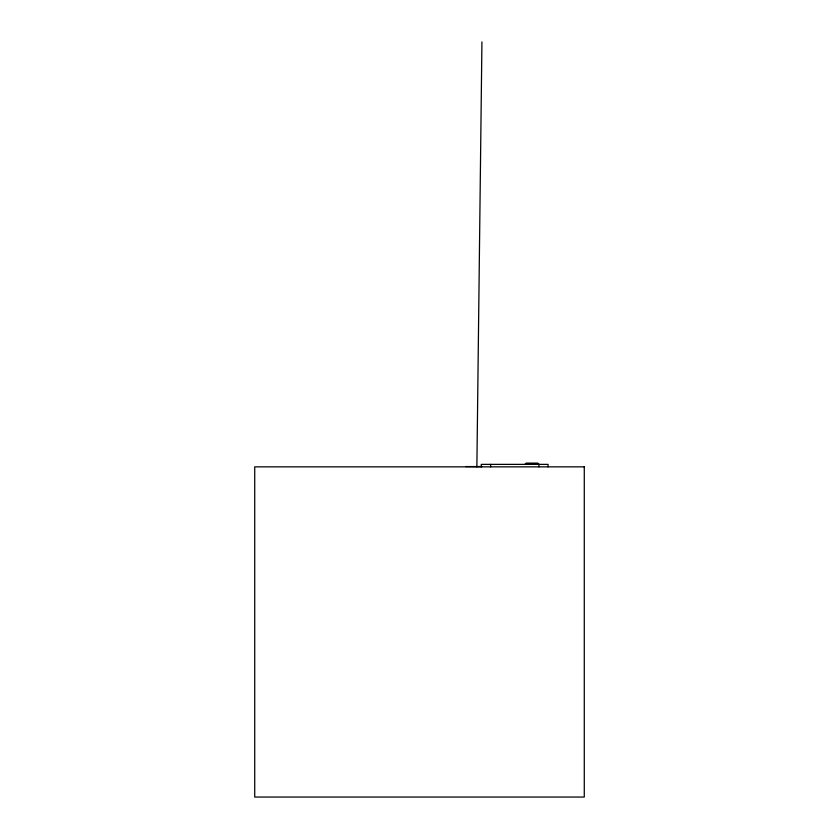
<?xml version="1.0" encoding="UTF-8"?>
<svg xmlns="http://www.w3.org/2000/svg" width="839" height="839" viewBox="0 0 839 839"><rect width="100%" height="100%" fill="white"/><g stroke="black" fill="none" stroke-linecap="round" stroke-linejoin="round"><path stroke-width="1.26" d="M476.877 466.851L481.932 41.95M526.137 463.128L537.809 463.128M525.078 464.061L538.869 464.061M465.75 466.557L467.816 466.557M468.267 466.557L470.805 466.557M471.382 466.557L482.047 466.557M548.077 466.851L548.077 464.376L481.271 464.376L481.271 466.851M538.942 464.376L538.942 466.851M490.616 464.376L490.616 466.851M584.28 466.851L254.72 466.851L254.72 797.05L584.28 797.05L584.28 466.851"/></g></svg>
